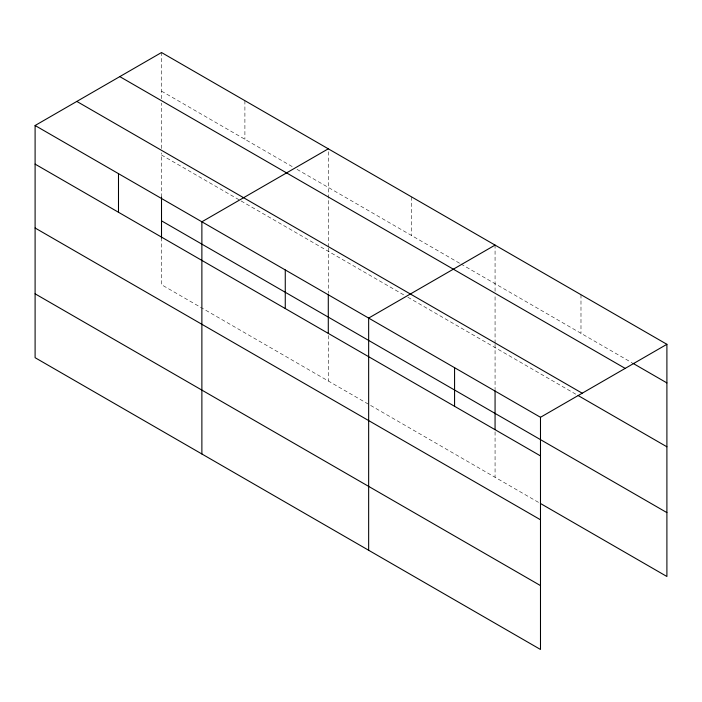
<?xml version="1.0" encoding="UTF-8"?>
<svg xmlns="http://www.w3.org/2000/svg" width="702" height="702" viewBox="0 0 702 702"><rect width="100%" height="100%" fill="white"/><g stroke="black" fill="none" stroke-linecap="round" stroke-linejoin="round"><path stroke-width="0.53" stroke-dasharray="3.51 2.63" d="M161.513 197.095L161.513 152.852M161.513 148.517L161.513 103.045M161.513 98.71L161.513 52.527M328.29 248.052L328.29 293.383M328.29 246.972L328.29 199.333M328.29 198.254L328.29 148.815M495.068 344.34L495.068 389.671M495.068 343.26L495.068 295.621M495.068 291.286L495.068 245.103M161.513 91.137L293.225 167.181M297.016 169.366L460.003 263.469M460.951 264.013L631.967 362.75M161.513 155.01L240.163 200.421M241.111 200.965L404.098 295.068M407.888 297.253L576.263 394.471M538.495 502.36L161.513 284.705L161.513 238.153M580.984 294.708L580.984 333.31M495.068 431.809L495.068 477.281M411.679 196.955L411.679 235.565M328.29 335.521L328.29 380.993M244.901 100.667L244.901 139.277"/><path stroke-width="1.05" d="M540.391 503.448L666.9 576.491L666.9 344.305L161.513 52.527L35.1 125.509L35.1 357.695L540.487 649.473L540.487 417.295L35.1 125.509M328.29 148.815L201.878 221.797L201.878 453.983M495.068 245.103L368.655 318.085L368.655 550.271M540.487 417.295L666.9 344.305M632.914 363.294L666.9 382.915M119.796 76.615L625.184 368.392M76.816 101.421L582.204 393.208M578.15 395.559L666.9 446.797M161.513 220.832L666.9 512.609M35.1 164.119L540.487 455.905M35.1 228.001L540.487 519.778M35.1 293.813L540.487 585.591M495.068 390.751L495.068 429.642M454.571 367.69L454.571 406.3M328.29 294.463L328.29 333.353M285.266 269.945L285.266 308.547M161.513 197.095L161.513 238.153M118.489 173.657L118.489 212.258"/></g></svg>
